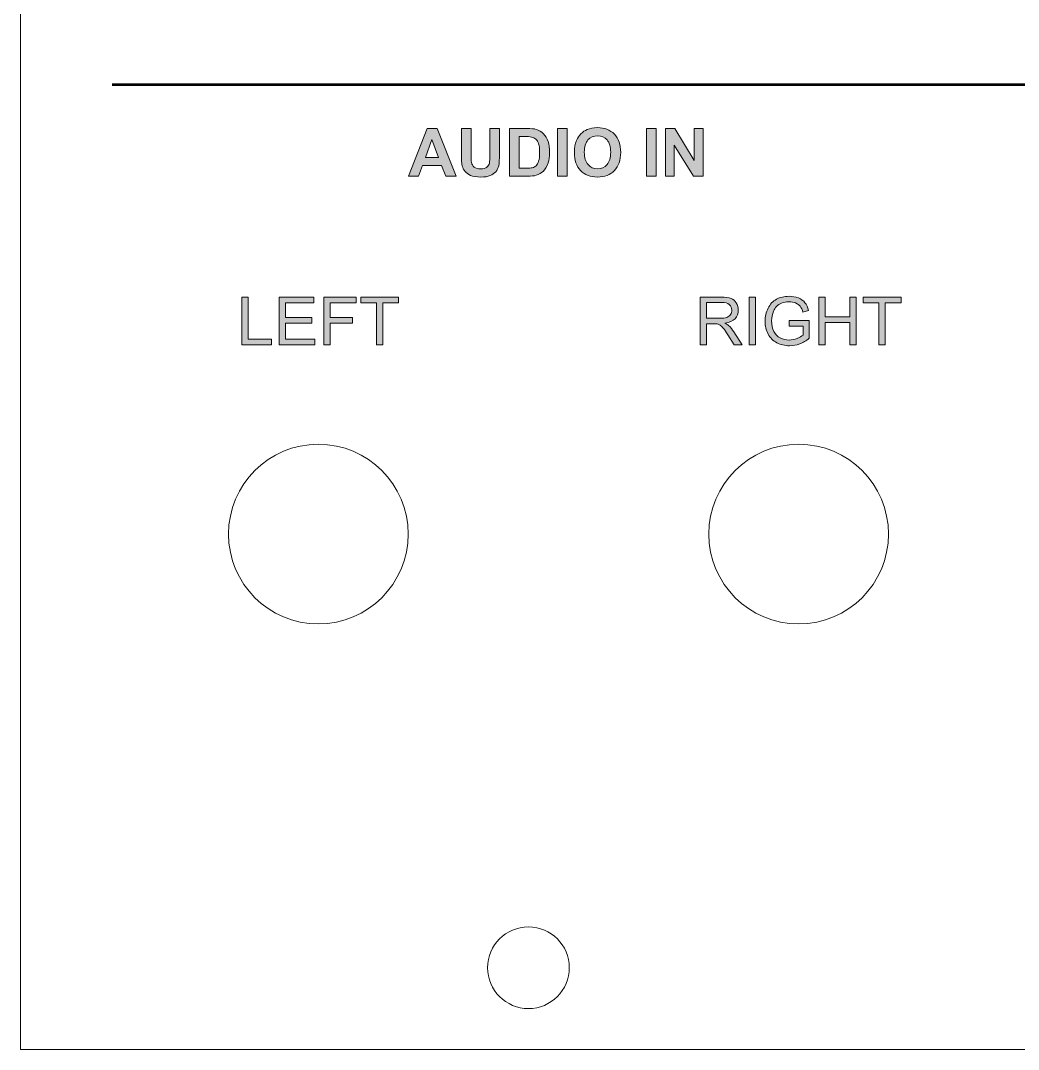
# Model space of a CAD drawing. Header units: inches. Extents: x 0 to 108, y -222 to 0.
# Drawn here: x 0.1 to 52.9, y -222.1 to -167.7 of the extents above; entities that cross this region are included whole.
import ezdxf

# ---------------------------------------------------------------- set-up
doc = ezdxf.new("R2010")
doc.units = ezdxf.units.IN
doc.header["$MEASUREMENT"] = 0
doc.layers.add('Decoupe', color=7, linetype='Continuous')
doc.layers.add('Impression', color=7, linetype='Continuous')

# ---------------------------------------------------------------- blocks, each defined once
blk = doc.blocks.new('block 2')
at = {"layer": 'Decoupe', "color": 240, "lineweight": 18, "true_color": 0xed1c24}
blk.add_lwpolyline([(107.823, -222.123), (0.127, -222.123), (0.127, -0.127), (107.823, -0.127), (107.823, -222.123)], dxfattribs=at)
for points in [[(20.625, -194.888), (20.625, -197.512), (18.498, -199.638), (15.875, -199.638), (13.252, -199.638), (11.125, -197.512), (11.125, -194.888), (11.125, -192.265), (13.252, -190.138), (15.875, -190.138), (18.498, -190.138), (20.625, -192.265), (20.625, -194.888)], [(46.025, -194.888), (46.025, -197.512), (43.898, -199.638), (41.275, -199.638), (38.652, -199.638), (36.525, -197.512), (36.525, -194.888), (36.525, -192.265), (38.652, -190.138), (41.275, -190.138), (43.898, -190.138), (46.025, -192.265), (46.025, -194.888)], [(29.146, -217.805), (29.146, -218.997), (28.18, -219.964), (26.987, -219.964), (25.795, -219.964), (24.828, -218.997), (24.828, -217.805), (24.828, -216.613), (25.795, -215.646), (26.987, -215.646), (28.18, -215.646), (29.146, -216.613), (29.146, -217.805)]]:
    blk.add_open_spline(points, degree=3, knots=[0, 0, 0, 0, 1, 1, 1, 2, 2, 2, 3, 3, 3, 4, 4, 4, 4], dxfattribs=at)
blk = doc.blocks.new('block 11')
at = {"layer": 'Impression', "true_color": 0xffffff}
h = blk.add_hatch(color=7, dxfattribs=at)
h.dxf.hatch_style = 2
h.paths.add_polyline_path([(11.821, -184.889), (11.821, -182.363), (12.155, -182.363), (12.155, -184.591), (13.399, -184.591), (13.399, -184.889)])
h = blk.add_hatch(color=7, dxfattribs=at)
h.dxf.hatch_style = 2
h.paths.add_polyline_path([(13.804, -184.889), (13.804, -182.363), (15.63, -182.363), (15.63, -182.661), (14.138, -182.661), (14.138, -183.435), (15.535, -183.435), (15.535, -183.731), (14.138, -183.731), (14.138, -184.591), (15.688, -184.591), (15.688, -184.889)])
h = blk.add_hatch(color=7, dxfattribs=at)
h.dxf.hatch_style = 2
h.paths.add_polyline_path([(16.167, -184.889), (16.167, -182.363), (17.871, -182.363), (17.871, -182.661), (16.501, -182.661), (16.501, -183.443), (17.686, -183.443), (17.686, -183.741), (16.501, -183.741), (16.501, -184.889)])
h = blk.add_hatch(color=7, dxfattribs=at)
h.dxf.hatch_style = 2
h.paths.add_polyline_path([(18.947, -184.889), (18.947, -182.661), (18.115, -182.661), (18.115, -182.363), (20.117, -182.363), (20.117, -182.661), (19.282, -182.661), (19.282, -184.889)])
at = {"layer": 'Impression', "lineweight": 0}
for points in [[(11.821, -184.889), (11.821, -182.363), (12.155, -182.363), (12.155, -184.591), (13.399, -184.591), (13.399, -184.889), (11.821, -184.889)], [(13.804, -184.889), (13.804, -182.363), (15.63, -182.363), (15.63, -182.661), (14.138, -182.661), (14.138, -183.435), (15.535, -183.435), (15.535, -183.731), (14.138, -183.731), (14.138, -184.591), (15.688, -184.591), (15.688, -184.889), (13.804, -184.889)], [(16.167, -184.889), (16.167, -182.363), (17.871, -182.363), (17.871, -182.661), (16.501, -182.661), (16.501, -183.443), (17.686, -183.443), (17.686, -183.741), (16.501, -183.741), (16.501, -184.889), (16.167, -184.889)], [(18.947, -184.889), (18.947, -182.661), (18.115, -182.661), (18.115, -182.363), (20.117, -182.363), (20.117, -182.661), (19.282, -182.661), (19.282, -184.889), (18.947, -184.889)]]:
    blk.add_lwpolyline(points, dxfattribs=at)
blk = doc.blocks.new('block 12')
at = {"layer": 'Impression', "true_color": 0xffffff}
h = blk.add_hatch(color=7, dxfattribs=at)
h.dxf.hatch_style = 2
edge = h.paths.add_edge_path()
edge.add_spline(control_points=[(36.065, -184.889), (36.065, -184.889), (36.065, -182.363), (36.065, -182.363), (36.065, -182.363), (37.185, -182.363), (37.185, -182.363), (37.41, -182.363), (37.581, -182.386), (37.698, -182.432), (37.815, -182.477), (37.909, -182.557), (37.979, -182.672), (38.049, -182.786), (38.084, -182.914), (38.084, -183.052), (38.084, -183.232), (38.026, -183.382), (37.91, -183.505), (37.794, -183.628), (37.615, -183.706), (37.372, -183.74), (37.461, -183.782), (37.528, -183.824), (37.574, -183.865), (37.671, -183.955), (37.764, -184.067), (37.851, -184.201), (37.851, -184.201), (38.291, -184.889), (38.291, -184.889), (38.291, -184.889), (37.87, -184.889), (37.87, -184.889), (37.87, -184.889), (37.536, -184.363), (37.536, -184.363), (37.439, -184.212), (37.358, -184.096), (37.295, -184.015), (37.232, -183.935), (37.175, -183.879), (37.125, -183.846), (37.075, -183.814), (37.024, -183.792), (36.973, -183.779), (36.935, -183.771), (36.873, -183.767), (36.787, -183.767), (36.787, -183.767), (36.399, -183.767), (36.399, -183.767), (36.399, -183.767), (36.399, -184.889), (36.399, -184.889), (36.399, -184.889), (36.065, -184.889), (36.065, -184.889)], knot_values=[0, 0, 0, 0, 1, 1, 1, 2, 2, 2, 3, 3, 3, 4, 4, 4, 5, 5, 5, 6, 6, 6, 7, 7, 7, 8, 8, 8, 9, 9, 9, 10, 10, 10, 11, 11, 11, 12, 12, 12, 13, 13, 13, 14, 14, 14, 15, 15, 15, 16, 16, 16, 17, 17, 17, 18, 18, 18, 19, 19, 19, 19], degree=3, periodic=1)
edge = h.paths.add_edge_path()
edge.add_spline(control_points=[(36.399, -183.478), (36.399, -183.478), (37.117, -183.478), (37.117, -183.478), (37.27, -183.478), (37.39, -183.462), (37.476, -183.431), (37.562, -183.399), (37.627, -183.348), (37.672, -183.279), (37.717, -183.209), (37.739, -183.134), (37.739, -183.052), (37.739, -182.933), (37.696, -182.835), (37.609, -182.758), (37.523, -182.681), (37.385, -182.642), (37.198, -182.642), (37.198, -182.642), (36.399, -182.642), (36.399, -182.642), (36.399, -182.642), (36.399, -183.478), (36.399, -183.478)], knot_values=[0, 0, 0, 0, 1, 1, 1, 2, 2, 2, 3, 3, 3, 4, 4, 4, 5, 5, 5, 6, 6, 6, 7, 7, 7, 8, 8, 8, 8], degree=3, periodic=1)
h = blk.add_hatch(color=7, dxfattribs=at)
h.dxf.hatch_style = 2
h.paths.add_polyline_path([(38.664, -184.889), (38.664, -182.363), (38.998, -182.363), (38.998, -184.889)])
h = blk.add_hatch(color=7, dxfattribs=at)
h.dxf.hatch_style = 2
edge = h.paths.add_edge_path()
edge.add_spline(control_points=[(40.769, -183.898), (40.769, -183.898), (40.769, -183.602), (40.769, -183.602), (40.769, -183.602), (41.839, -183.6), (41.839, -183.6), (41.839, -183.6), (41.839, -184.537), (41.839, -184.537), (41.675, -184.668), (41.505, -184.767), (41.331, -184.833), (41.156, -184.899), (40.977, -184.932), (40.793, -184.932), (40.545, -184.932), (40.32, -184.879), (40.117, -184.772), (39.915, -184.666), (39.762, -184.512), (39.658, -184.312), (39.555, -184.111), (39.503, -183.886), (39.503, -183.638), (39.503, -183.392), (39.555, -183.163), (39.657, -182.95), (39.76, -182.737), (39.908, -182.579), (40.101, -182.475), (40.294, -182.372), (40.516, -182.32), (40.768, -182.32), (40.95, -182.32), (41.115, -182.35), (41.263, -182.409), (41.41, -182.468), (41.526, -182.55), (41.61, -182.656), (41.694, -182.762), (41.757, -182.9), (41.801, -183.07), (41.801, -183.07), (41.5, -183.152), (41.5, -183.152), (41.462, -183.024), (41.415, -182.923), (41.358, -182.849), (41.302, -182.776), (41.222, -182.717), (41.117, -182.673), (41.013, -182.628), (40.897, -182.606), (40.769, -182.606), (40.617, -182.606), (40.484, -182.629), (40.373, -182.676), (40.262, -182.722), (40.172, -182.784), (40.104, -182.859), (40.035, -182.935), (39.982, -183.019), (39.944, -183.109), (39.88, -183.265), (39.848, -183.435), (39.848, -183.617), (39.848, -183.842), (39.887, -184.031), (39.964, -184.182), (40.042, -184.334), (40.154, -184.447), (40.302, -184.52), (40.451, -184.593), (40.608, -184.63), (40.774, -184.63), (40.919, -184.63), (41.06, -184.602), (41.198, -184.547), (41.336, -184.491), (41.44, -184.431), (41.512, -184.368), (41.512, -184.368), (41.512, -183.898), (41.512, -183.898), (41.512, -183.898), (40.769, -183.898), (40.769, -183.898)], knot_values=[0, 0, 0, 0, 1, 1, 1, 2, 2, 2, 3, 3, 3, 4, 4, 4, 5, 5, 5, 6, 6, 6, 7, 7, 7, 8, 8, 8, 9, 9, 9, 10, 10, 10, 11, 11, 11, 12, 12, 12, 13, 13, 13, 14, 14, 14, 15, 15, 15, 16, 16, 16, 17, 17, 17, 18, 18, 18, 19, 19, 19, 20, 20, 20, 21, 21, 21, 22, 22, 22, 23, 23, 23, 24, 24, 24, 25, 25, 25, 26, 26, 26, 27, 27, 27, 28, 28, 28, 29, 29, 29, 29], degree=3, periodic=1)
h = blk.add_hatch(color=7, dxfattribs=at)
h.dxf.hatch_style = 2
h.paths.add_polyline_path([(42.342, -184.889), (42.342, -182.363), (42.676, -182.363), (42.676, -183.4), (43.989, -183.4), (43.989, -182.363), (44.323, -182.363), (44.323, -184.889), (43.989, -184.889), (43.989, -183.698), (42.676, -183.698), (42.676, -184.889)])
h = blk.add_hatch(color=7, dxfattribs=at)
h.dxf.hatch_style = 2
h.paths.add_polyline_path([(45.522, -184.889), (45.522, -182.661), (44.69, -182.661), (44.69, -182.363), (46.691, -182.363), (46.691, -182.661), (45.856, -182.661), (45.856, -184.889)])
at = {"layer": 'Impression', "lineweight": 0}
for points in [[(38.664, -184.889), (38.664, -182.363), (38.998, -182.363), (38.998, -184.889), (38.664, -184.889)], [(42.342, -184.889), (42.342, -182.363), (42.676, -182.363), (42.676, -183.4), (43.989, -183.4), (43.989, -182.363), (44.323, -182.363), (44.323, -184.889), (43.989, -184.889), (43.989, -183.698), (42.676, -183.698), (42.676, -184.889), (42.342, -184.889)], [(45.522, -184.889), (45.522, -182.661), (44.69, -182.661), (44.69, -182.363), (46.691, -182.363), (46.691, -182.661), (45.856, -182.661), (45.856, -184.889), (45.522, -184.889)]]:
    blk.add_lwpolyline(points, dxfattribs=at)
for points, knots in [([(36.065, -184.889), (36.065, -184.889), (36.065, -182.363), (36.065, -182.363), (36.065, -182.363), (37.185, -182.363), (37.185, -182.363), (37.41, -182.363), (37.581, -182.386), (37.698, -182.432), (37.815, -182.477), (37.909, -182.557), (37.979, -182.672), (38.049, -182.786), (38.084, -182.914), (38.084, -183.052), (38.084, -183.232), (38.026, -183.382), (37.91, -183.505), (37.794, -183.628), (37.615, -183.706), (37.372, -183.74), (37.461, -183.782), (37.528, -183.824), (37.574, -183.865), (37.671, -183.955), (37.764, -184.067), (37.851, -184.201), (37.851, -184.201), (38.291, -184.889), (38.291, -184.889), (38.291, -184.889), (37.87, -184.889), (37.87, -184.889), (37.87, -184.889), (37.536, -184.363), (37.536, -184.363), (37.439, -184.212), (37.358, -184.096), (37.295, -184.015), (37.232, -183.935), (37.175, -183.879), (37.125, -183.846), (37.075, -183.814), (37.024, -183.792), (36.973, -183.779), (36.935, -183.771), (36.873, -183.767), (36.787, -183.767), (36.787, -183.767), (36.399, -183.767), (36.399, -183.767), (36.399, -183.767), (36.399, -184.889), (36.399, -184.889), (36.399, -184.889), (36.065, -184.889), (36.065, -184.889)], [0, 0, 0, 0, 1, 1, 1, 2, 2, 2, 3, 3, 3, 4, 4, 4, 5, 5, 5, 6, 6, 6, 7, 7, 7, 8, 8, 8, 9, 9, 9, 10, 10, 10, 11, 11, 11, 12, 12, 12, 13, 13, 13, 14, 14, 14, 15, 15, 15, 16, 16, 16, 17, 17, 17, 18, 18, 18, 19, 19, 19, 19]), ([(36.399, -183.478), (36.399, -183.478), (37.117, -183.478), (37.117, -183.478), (37.27, -183.478), (37.39, -183.462), (37.476, -183.431), (37.562, -183.399), (37.627, -183.348), (37.672, -183.279), (37.717, -183.209), (37.739, -183.134), (37.739, -183.052), (37.739, -182.933), (37.696, -182.835), (37.609, -182.758), (37.523, -182.681), (37.385, -182.642), (37.198, -182.642), (37.198, -182.642), (36.399, -182.642), (36.399, -182.642), (36.399, -182.642), (36.399, -183.478), (36.399, -183.478)], [0, 0, 0, 0, 1, 1, 1, 2, 2, 2, 3, 3, 3, 4, 4, 4, 5, 5, 5, 6, 6, 6, 7, 7, 7, 8, 8, 8, 8]), ([(40.769, -183.898), (40.769, -183.898), (40.769, -183.602), (40.769, -183.602), (40.769, -183.602), (41.839, -183.6), (41.839, -183.6), (41.839, -183.6), (41.839, -184.537), (41.839, -184.537), (41.675, -184.668), (41.505, -184.767), (41.331, -184.833), (41.156, -184.899), (40.977, -184.932), (40.793, -184.932), (40.545, -184.932), (40.32, -184.879), (40.117, -184.772), (39.915, -184.666), (39.762, -184.512), (39.658, -184.312), (39.555, -184.111), (39.503, -183.886), (39.503, -183.638), (39.503, -183.392), (39.555, -183.163), (39.657, -182.95), (39.76, -182.737), (39.908, -182.579), (40.101, -182.475), (40.294, -182.372), (40.516, -182.32), (40.768, -182.32), (40.95, -182.32), (41.115, -182.35), (41.263, -182.409), (41.41, -182.468), (41.526, -182.55), (41.61, -182.656), (41.694, -182.762), (41.757, -182.9), (41.801, -183.07), (41.801, -183.07), (41.5, -183.152), (41.5, -183.152), (41.462, -183.024), (41.415, -182.923), (41.358, -182.849), (41.302, -182.776), (41.222, -182.717), (41.117, -182.673), (41.013, -182.628), (40.897, -182.606), (40.769, -182.606), (40.617, -182.606), (40.484, -182.629), (40.373, -182.676), (40.262, -182.722), (40.172, -182.784), (40.104, -182.859), (40.035, -182.935), (39.982, -183.019), (39.944, -183.109), (39.88, -183.265), (39.848, -183.435), (39.848, -183.617), (39.848, -183.842), (39.887, -184.031), (39.964, -184.182), (40.042, -184.334), (40.154, -184.447), (40.302, -184.52), (40.451, -184.593), (40.608, -184.63), (40.774, -184.63), (40.919, -184.63), (41.06, -184.602), (41.198, -184.547), (41.336, -184.491), (41.44, -184.431), (41.512, -184.368), (41.512, -184.368), (41.512, -183.898), (41.512, -183.898), (41.512, -183.898), (40.769, -183.898), (40.769, -183.898)], [0, 0, 0, 0, 1, 1, 1, 2, 2, 2, 3, 3, 3, 4, 4, 4, 5, 5, 5, 6, 6, 6, 7, 7, 7, 8, 8, 8, 9, 9, 9, 10, 10, 10, 11, 11, 11, 12, 12, 12, 13, 13, 13, 14, 14, 14, 15, 15, 15, 16, 16, 16, 17, 17, 17, 18, 18, 18, 19, 19, 19, 20, 20, 20, 21, 21, 21, 22, 22, 22, 23, 23, 23, 24, 24, 24, 25, 25, 25, 26, 26, 26, 27, 27, 27, 28, 28, 28, 29, 29, 29, 29])]:
    blk.add_open_spline(points, degree=3, knots=knots, dxfattribs=at)
blk = doc.blocks.new('block 40')
at = {"layer": 'Impression', "true_color": 0xffffff}
h = blk.add_hatch(color=7, dxfattribs=at)
h.dxf.hatch_style = 2
h.paths.add_polyline_path([(23.171, -175.974), (22.617, -175.974), (22.396, -175.4), (21.387, -175.4), (21.178, -175.974), (20.637, -175.974), (21.621, -173.449), (22.16, -173.449)])
h.paths.add_polyline_path([(22.232, -174.975), (21.884, -174.038), (21.543, -174.975)])
h = blk.add_hatch(color=7, dxfattribs=at)
h.dxf.hatch_style = 2
edge = h.paths.add_edge_path()
edge.add_spline(control_points=[(23.438, -173.449), (23.438, -173.449), (23.948, -173.449), (23.948, -173.449), (23.948, -173.449), (23.948, -174.817), (23.948, -174.817), (23.948, -175.034), (23.954, -175.174), (23.967, -175.239), (23.989, -175.342), (24.041, -175.425), (24.123, -175.488), (24.205, -175.55), (24.317, -175.581), (24.46, -175.581), (24.604, -175.581), (24.714, -175.552), (24.787, -175.492), (24.86, -175.434), (24.905, -175.361), (24.92, -175.275), (24.934, -175.189), (24.942, -175.046), (24.942, -174.846), (24.942, -174.846), (24.942, -173.449), (24.942, -173.449), (24.942, -173.449), (25.452, -173.449), (25.452, -173.449), (25.452, -173.449), (25.452, -174.775), (25.452, -174.775), (25.452, -175.078), (25.438, -175.293), (25.411, -175.418), (25.383, -175.543), (25.332, -175.649), (25.258, -175.735), (25.184, -175.821), (25.085, -175.889), (24.961, -175.94), (24.837, -175.992), (24.675, -176.017), (24.475, -176.017), (24.234, -176.017), (24.051, -175.989), (23.926, -175.933), (23.802, -175.878), (23.703, -175.806), (23.631, -175.716), (23.559, -175.628), (23.511, -175.534), (23.488, -175.437), (23.455, -175.292), (23.438, -175.078), (23.438, -174.796), (23.438, -174.796), (23.438, -173.449), (23.438, -173.449)], knot_values=[0, 0, 0, 0, 1, 1, 1, 2, 2, 2, 3, 3, 3, 4, 4, 4, 5, 5, 5, 6, 6, 6, 7, 7, 7, 8, 8, 8, 9, 9, 9, 10, 10, 10, 11, 11, 11, 12, 12, 12, 13, 13, 13, 14, 14, 14, 15, 15, 15, 16, 16, 16, 17, 17, 17, 18, 18, 18, 19, 19, 19, 20, 20, 20, 20], degree=3, periodic=1)
h = blk.add_hatch(color=7, dxfattribs=at)
h.dxf.hatch_style = 2
edge = h.paths.add_edge_path()
edge.add_spline(control_points=[(25.988, -173.449), (25.988, -173.449), (26.919, -173.449), (26.919, -173.449), (27.13, -173.449), (27.29, -173.465), (27.4, -173.497), (27.548, -173.541), (27.675, -173.618), (27.781, -173.73), (27.886, -173.841), (27.967, -173.977), (28.022, -174.139), (28.077, -174.3), (28.105, -174.499), (28.105, -174.736), (28.105, -174.943), (28.079, -175.122), (28.027, -175.273), (27.964, -175.457), (27.874, -175.605), (27.757, -175.719), (27.668, -175.805), (27.549, -175.872), (27.398, -175.921), (27.286, -175.956), (27.135, -175.974), (26.947, -175.974), (26.947, -175.974), (25.988, -175.974), (25.988, -175.974), (25.988, -175.974), (25.988, -173.449), (25.988, -173.449)], knot_values=[0, 0, 0, 0, 1, 1, 1, 2, 2, 2, 3, 3, 3, 4, 4, 4, 5, 5, 5, 6, 6, 6, 7, 7, 7, 8, 8, 8, 9, 9, 9, 10, 10, 10, 11, 11, 11, 11], degree=3, periodic=1)
edge = h.paths.add_edge_path()
edge.add_spline(control_points=[(26.497, -173.876), (26.497, -173.876), (26.497, -175.549), (26.497, -175.549), (26.497, -175.549), (26.878, -175.549), (26.878, -175.549), (27.02, -175.549), (27.123, -175.541), (27.186, -175.525), (27.269, -175.504), (27.338, -175.469), (27.392, -175.419), (27.447, -175.37), (27.491, -175.289), (27.526, -175.176), (27.56, -175.063), (27.577, -174.909), (27.577, -174.713), (27.577, -174.518), (27.56, -174.368), (27.526, -174.264), (27.491, -174.159), (27.443, -174.078), (27.381, -174.019), (27.319, -173.96), (27.241, -173.921), (27.145, -173.9), (27.074, -173.884), (26.934, -173.876), (26.727, -173.876), (26.727, -173.876), (26.497, -173.876), (26.497, -173.876)], knot_values=[0, 0, 0, 0, 1, 1, 1, 2, 2, 2, 3, 3, 3, 4, 4, 4, 5, 5, 5, 6, 6, 6, 7, 7, 7, 8, 8, 8, 9, 9, 9, 10, 10, 10, 11, 11, 11, 11], degree=3, periodic=1)
h = blk.add_hatch(color=7, dxfattribs=at)
h.dxf.hatch_style = 2
h.paths.add_polyline_path([(28.521, -175.974), (28.521, -173.449), (29.031, -173.449), (29.031, -175.974)])
h = blk.add_hatch(color=7, dxfattribs=at)
h.dxf.hatch_style = 2
edge = h.paths.add_edge_path()
edge.add_spline(control_points=[(29.414, -174.727), (29.414, -174.47), (29.452, -174.254), (29.529, -174.079), (29.587, -173.951), (29.665, -173.835), (29.764, -173.733), (29.864, -173.631), (29.973, -173.555), (30.091, -173.506), (30.248, -173.439), (30.429, -173.406), (30.635, -173.406), (31.007, -173.406), (31.305, -173.521), (31.528, -173.752), (31.752, -173.983), (31.863, -174.304), (31.863, -174.715), (31.863, -175.122), (31.752, -175.441), (31.531, -175.672), (31.309, -175.902), (31.013, -176.017), (30.642, -176.017), (30.266, -176.017), (29.968, -175.902), (29.746, -175.674), (29.525, -175.444), (29.414, -175.129), (29.414, -174.727)], knot_values=[0, 0, 0, 0, 1, 1, 1, 2, 2, 2, 3, 3, 3, 4, 4, 4, 5, 5, 5, 6, 6, 6, 7, 7, 7, 8, 8, 8, 9, 9, 9, 10, 10, 10, 10], degree=3, periodic=1)
edge = h.paths.add_edge_path()
edge.add_spline(control_points=[(29.939, -174.71), (29.939, -174.996), (30.005, -175.212), (30.137, -175.36), (30.269, -175.508), (30.437, -175.581), (30.64, -175.581), (30.843, -175.581), (31.01, -175.508), (31.141, -175.362), (31.271, -175.215), (31.336, -174.996), (31.336, -174.703), (31.336, -174.413), (31.273, -174.197), (31.146, -174.055), (31.019, -173.913), (30.85, -173.842), (30.64, -173.842), (30.43, -173.842), (30.261, -173.914), (30.132, -174.058), (30.004, -174.202), (29.939, -174.419), (29.939, -174.71)], knot_values=[0, 0, 0, 0, 1, 1, 1, 2, 2, 2, 3, 3, 3, 4, 4, 4, 5, 5, 5, 6, 6, 6, 7, 7, 7, 8, 8, 8, 8], degree=3, periodic=1)
h = blk.add_hatch(color=7, dxfattribs=at)
h.dxf.hatch_style = 2
h.paths.add_polyline_path([(33.226, -175.974), (33.226, -173.449), (33.736, -173.449), (33.736, -175.974)])
h = blk.add_hatch(color=7, dxfattribs=at)
h.dxf.hatch_style = 2
h.paths.add_polyline_path([(34.227, -175.974), (34.227, -173.449), (34.723, -173.449), (35.756, -175.135), (35.756, -173.449), (36.23, -173.449), (36.23, -175.974), (35.718, -175.974), (34.7, -174.327), (34.7, -175.974)])
at = {"layer": 'Impression', "lineweight": 0}
for points in [[(23.171, -175.974), (22.617, -175.974), (22.396, -175.4), (21.387, -175.4), (21.178, -175.974), (20.637, -175.974), (21.621, -173.449), (22.16, -173.449), (23.171, -175.974)], [(28.521, -175.974), (28.521, -173.449), (29.031, -173.449), (29.031, -175.974), (28.521, -175.974)], [(33.226, -175.974), (33.226, -173.449), (33.736, -173.449), (33.736, -175.974), (33.226, -175.974)], [(34.227, -175.974), (34.227, -173.449), (34.723, -173.449), (35.756, -175.135), (35.756, -173.449), (36.23, -173.449), (36.23, -175.974), (35.718, -175.974), (34.7, -174.327), (34.7, -175.974), (34.227, -175.974)], [(22.232, -174.975), (21.884, -174.038), (21.543, -174.975), (22.232, -174.975)]]:
    blk.add_lwpolyline(points, dxfattribs=at)
for points, knots in [([(23.438, -173.449), (23.438, -173.449), (23.948, -173.449), (23.948, -173.449), (23.948, -173.449), (23.948, -174.817), (23.948, -174.817), (23.948, -175.034), (23.954, -175.174), (23.967, -175.239), (23.989, -175.342), (24.041, -175.425), (24.123, -175.488), (24.205, -175.55), (24.317, -175.581), (24.46, -175.581), (24.604, -175.581), (24.714, -175.552), (24.787, -175.492), (24.86, -175.434), (24.905, -175.361), (24.92, -175.275), (24.934, -175.189), (24.942, -175.046), (24.942, -174.846), (24.942, -174.846), (24.942, -173.449), (24.942, -173.449), (24.942, -173.449), (25.452, -173.449), (25.452, -173.449), (25.452, -173.449), (25.452, -174.775), (25.452, -174.775), (25.452, -175.078), (25.438, -175.293), (25.411, -175.418), (25.383, -175.543), (25.332, -175.649), (25.258, -175.735), (25.184, -175.821), (25.085, -175.889), (24.961, -175.94), (24.837, -175.992), (24.675, -176.017), (24.475, -176.017), (24.234, -176.017), (24.051, -175.989), (23.926, -175.933), (23.802, -175.878), (23.703, -175.806), (23.631, -175.716), (23.559, -175.628), (23.511, -175.534), (23.488, -175.437), (23.455, -175.292), (23.438, -175.078), (23.438, -174.796), (23.438, -174.796), (23.438, -173.449), (23.438, -173.449)], [0, 0, 0, 0, 1, 1, 1, 2, 2, 2, 3, 3, 3, 4, 4, 4, 5, 5, 5, 6, 6, 6, 7, 7, 7, 8, 8, 8, 9, 9, 9, 10, 10, 10, 11, 11, 11, 12, 12, 12, 13, 13, 13, 14, 14, 14, 15, 15, 15, 16, 16, 16, 17, 17, 17, 18, 18, 18, 19, 19, 19, 20, 20, 20, 20]), ([(25.988, -173.449), (25.988, -173.449), (26.919, -173.449), (26.919, -173.449), (27.13, -173.449), (27.29, -173.465), (27.4, -173.497), (27.548, -173.541), (27.675, -173.618), (27.781, -173.73), (27.886, -173.841), (27.967, -173.977), (28.022, -174.139), (28.077, -174.3), (28.105, -174.499), (28.105, -174.736), (28.105, -174.943), (28.079, -175.122), (28.027, -175.273), (27.964, -175.457), (27.874, -175.605), (27.757, -175.719), (27.668, -175.805), (27.549, -175.872), (27.398, -175.921), (27.286, -175.956), (27.135, -175.974), (26.947, -175.974), (26.947, -175.974), (25.988, -175.974), (25.988, -175.974), (25.988, -175.974), (25.988, -173.449), (25.988, -173.449)], [0, 0, 0, 0, 1, 1, 1, 2, 2, 2, 3, 3, 3, 4, 4, 4, 5, 5, 5, 6, 6, 6, 7, 7, 7, 8, 8, 8, 9, 9, 9, 10, 10, 10, 11, 11, 11, 11]), ([(29.414, -174.727), (29.414, -174.47), (29.452, -174.254), (29.529, -174.079), (29.587, -173.951), (29.665, -173.835), (29.764, -173.733), (29.864, -173.631), (29.973, -173.555), (30.091, -173.506), (30.248, -173.439), (30.429, -173.406), (30.635, -173.406), (31.007, -173.406), (31.305, -173.521), (31.528, -173.752), (31.752, -173.983), (31.863, -174.304), (31.863, -174.715), (31.863, -175.122), (31.752, -175.441), (31.531, -175.672), (31.309, -175.902), (31.013, -176.017), (30.642, -176.017), (30.266, -176.017), (29.968, -175.902), (29.746, -175.674), (29.525, -175.444), (29.414, -175.129), (29.414, -174.727)], [0, 0, 0, 0, 1, 1, 1, 2, 2, 2, 3, 3, 3, 4, 4, 4, 5, 5, 5, 6, 6, 6, 7, 7, 7, 8, 8, 8, 9, 9, 9, 10, 10, 10, 10]), ([(26.497, -173.876), (26.497, -173.876), (26.497, -175.549), (26.497, -175.549), (26.497, -175.549), (26.878, -175.549), (26.878, -175.549), (27.02, -175.549), (27.123, -175.541), (27.186, -175.525), (27.269, -175.504), (27.338, -175.469), (27.392, -175.419), (27.447, -175.37), (27.491, -175.289), (27.526, -175.176), (27.56, -175.063), (27.577, -174.909), (27.577, -174.713), (27.577, -174.518), (27.56, -174.368), (27.526, -174.264), (27.491, -174.159), (27.443, -174.078), (27.381, -174.019), (27.319, -173.96), (27.241, -173.921), (27.145, -173.9), (27.074, -173.884), (26.934, -173.876), (26.727, -173.876), (26.727, -173.876), (26.497, -173.876), (26.497, -173.876)], [0, 0, 0, 0, 1, 1, 1, 2, 2, 2, 3, 3, 3, 4, 4, 4, 5, 5, 5, 6, 6, 6, 7, 7, 7, 8, 8, 8, 9, 9, 9, 10, 10, 10, 11, 11, 11, 11]), ([(29.939, -174.71), (29.939, -174.996), (30.005, -175.212), (30.137, -175.36), (30.269, -175.508), (30.437, -175.581), (30.64, -175.581), (30.843, -175.581), (31.01, -175.508), (31.141, -175.362), (31.271, -175.215), (31.336, -174.996), (31.336, -174.703), (31.336, -174.413), (31.273, -174.197), (31.146, -174.055), (31.019, -173.913), (30.85, -173.842), (30.64, -173.842), (30.43, -173.842), (30.261, -173.914), (30.132, -174.058), (30.004, -174.202), (29.939, -174.419), (29.939, -174.71)], [0, 0, 0, 0, 1, 1, 1, 2, 2, 2, 3, 3, 3, 4, 4, 4, 5, 5, 5, 6, 6, 6, 7, 7, 7, 8, 8, 8, 8])]:
    blk.add_open_spline(points, degree=3, knots=knots, dxfattribs=at)

msp = doc.modelspace()

# ---------------------------------------------------------------- linework, layer by layer
at = {"layer": 'Impression', "color": 250, "lineweight": 53, "true_color": 0x231f20}
msp.add_lwpolyline([(4.975, -171.125), (102.975, -171.125)], dxfattribs=at)

# ---------------------------------------------------------------- block references
at = {"layer": 'Decoupe'}
msp.add_blockref('block 2', (0, 0), dxfattribs=at)
at = {"layer": 'Impression'}
for name in ['block 40', 'block 11', 'block 12']:
    msp.add_blockref(name, (0, 0), dxfattribs=at)

doc.saveas('drawing.dxf')
